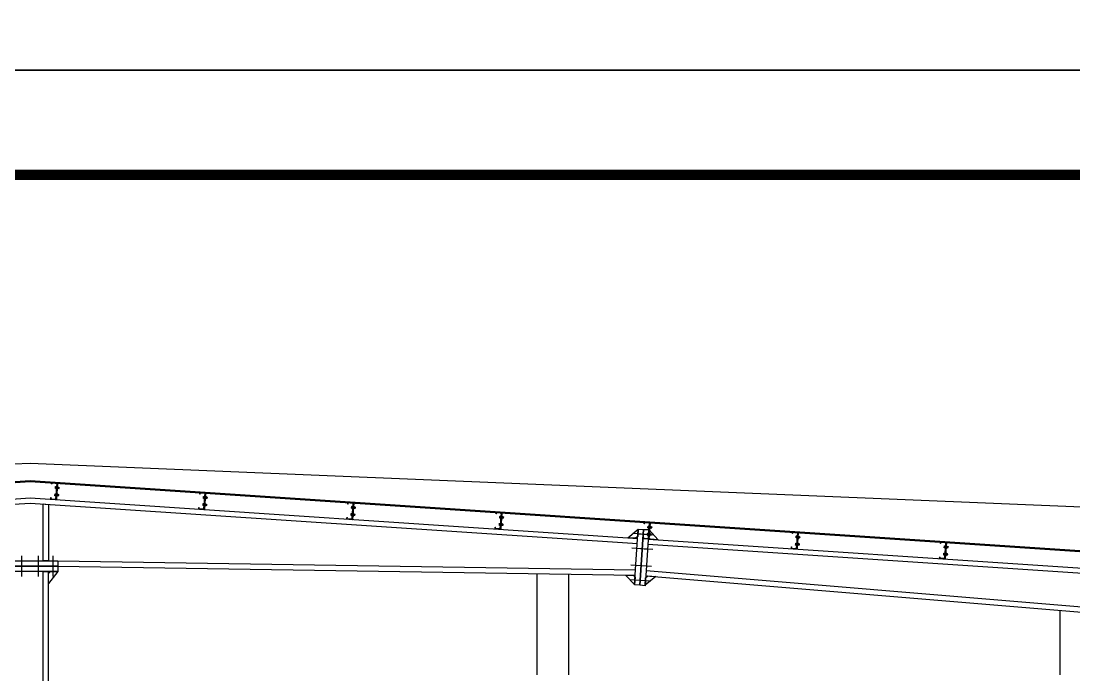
# Model space of a CAD drawing. Extents: x 3335981 to 3441081, y -1359715 to -1003315.
# Drawn here: x 3365139 to 3375208, y -1306097 to -1299845 of the extents above; entities that cross this region are included whole.
import ezdxf

# ---------------------------------------------------------------- set-up
doc = ezdxf.new("R2010")
doc.units = 0
doc.header["$LTSCALE"] = 1000
doc.header["$MEASUREMENT"] = 0
doc.linetypes.add('DASHED2', pattern=[0.375, 0.25, -0.125])
doc.layers.get('0').update_dxf_attribs({"color": 2})
for name, color, linetype in [('114', 2, 'Continuous'), ('PUB_TITLE', 4, 'Continuous'), ('XX1', 7, 'Continuous'), ('层14', 2, 'Continuous'), ('柱子', 3, 'Continuous')]:
    doc.layers.add(name, color=color, linetype=linetype)

# ---------------------------------------------------------------- blocks, each defined once
blk = doc.blocks.new('LTB')
h = blk.add_hatch()
h.set_pattern_fill('ANSI31', color=256, scale=5, angle=-87.0445, style=0)
h.set_pattern_definition([(317.955538, (32563.169, -46224.764), (5.3158, 5.8945887), [])])
h.paths.add_polyline_path([(49137, -75405), (49140, -75405), (49139, -75388, 0.414214), (49136, -75385), (49082, -75388, 0.414214), (49079, -75391), (49089, -75581, 0.414214), (49092, -75584), (49146, -75581, 0.414214), (49149, -75578), (49148, -75561), (49145, -75561), (49146, -75578), (49092, -75581), (49082, -75391), (49136, -75388)])
for p, q in [((49079, -75388), (49073, -75389)), ((49073, -75389), (49083, -75584)), ((49079, -75388), (49089, -75584)), ((49136, -75385), (49082, -75388)), ((49136, -75388), (49082, -75391)), ((49082, -75391), (49092, -75581)), ((49137, -75405), (49136, -75388)), ((49140, -75405), (49139, -75388)), ((49137, -75405), (49140, -75405)), ((49089, -75584), (49083, -75584)), ((49092, -75581), (49146, -75578)), ((49092, -75584), (49146, -75581)), ((49146, -75578), (49145, -75561)), ((49148, -75561), (49145, -75561)), ((49149, -75578), (49148, -75561))]:
    blk.add_line(p, q)
for centre, start, end in [((49082, -75391), 92.9555, 182.9555), ((49136, -75388), 2.9555, 92.9555), ((49092, -75581), 182.9555, 272.9555), ((49146, -75578), 272.9555, 2.9555)]:
    blk.add_arc(centre, 3, start, end)
at = {"layer": 'XX1', "color": 7}
for p, q in [((49052, -75440), (49051, -75442)), ((49051, -75450), (49051, -75442)), ((49053, -75452), (49051, -75450)), ((49063, -75439), (49052, -75440)), ((49063, -75451), (49053, -75452)), ((49057, -75524), (49055, -75525)), ((49056, -75534), (49055, -75525)), ((49067, -75523), (49057, -75524)), ((49063, -75455), (49062, -75436)), ((49070, -75433), (49065, -75433)), ((49070, -75439), (49065, -75439)), ((49071, -75451), (49066, -75451)), ((49071, -75457), (49066, -75457)), ((49068, -75538), (49067, -75520)), ((49074, -75517), (49069, -75517)), ((49075, -75523), (49070, -75523)), ((49073, -75435), (49073, -75430)), ((49075, -75430), (49073, -75430)), ((49074, -75454), (49073, -75435)), ((49074, -75460), (49074, -75454)), ((49077, -75460), (49074, -75460)), ((49077, -75460), (49075, -75430)), ((49077, -75454), (49076, -75435)), ((49080, -75513), (49077, -75514)), ((49077, -75519), (49077, -75514)), ((49078, -75538), (49077, -75519)), ((49081, -75543), (49080, -75513)), ((49081, -75538), (49080, -75519)), ((49092, -75432), (49084, -75432)), ((49086, -75456), (49084, -75432)), ((49093, -75456), (49086, -75456)), ((49093, -75438), (49087, -75438)), ((49093, -75450), (49088, -75450)), ((49097, -75516), (49089, -75516)), ((49090, -75540), (49089, -75516)), ((49097, -75522), (49092, -75522)), ((49096, -75453), (49095, -75434)), ((49100, -75537), (49099, -75518)), ((49057, -75536), (49056, -75534)), ((49068, -75535), (49057, -75536)), ((49075, -75535), (49070, -75535)), ((49076, -75541), (49071, -75541)), ((49078, -75544), (49078, -75538)), ((49081, -75543), (49078, -75544)), ((49098, -75540), (49090, -75540)), ((49097, -75534), (49092, -75534))]:
    blk.add_line(p, q, dxfattribs=at)
at = {"layer": 'XX1', "color": 7, "linetype": 'Continuous'}
for p, q in [((49063, -75441), (49051, -75442)), ((49063, -75450), (49051, -75450)), ((49067, -75525), (49055, -75525)), ((49067, -75533), (49056, -75534))]:
    blk.add_line(p, q, dxfattribs=at)
at = {"layer": 'XX1', "color": 7, "linetype": 'DASHED2'}
for p, q in [((49053, -75452), (49052, -75440)), ((49057, -75536), (49057, -75524))]:
    blk.add_line(p, q, dxfattribs=at)
at = {"layer": 'XX1', "color": 7}
for centre, start, end in [((49065, -75436), 92.9555, 182.9555), ((49065, -75436), 182.9555, 272.9555), ((49065, -75442), 92.9555, 182.9555), ((49066, -75448), 182.9555, 272.9555), ((49066, -75454), 92.9555, 182.9555), ((49066, -75454), 182.9555, 272.9555), ((49069, -75520), 92.9555, 182.9555), ((49069, -75520), 182.9555, 272.9555), ((49070, -75526), 92.9555, 182.9555), ((49070, -75436), 2.9555, 92.9555), ((49070, -75436), 272.9555, 2.9555), ((49071, -75442), 2.9555, 92.9555), ((49071, -75448), 272.9555, 2.9555), ((49071, -75454), 2.9555, 92.9555), ((49071, -75454), 272.9555, 2.9555), ((49075, -75519), 2.9555, 92.9555), ((49075, -75520), 272.9555, 2.9555), ((49075, -75525), 2.9555, 92.9555), ((49087, -75435), 92.9555, 182.9555), ((49087, -75435), 182.9555, 272.9555), ((49088, -75441), 92.9555, 182.9555), ((49088, -75447), 182.9555, 272.9555), ((49088, -75453), 92.9555, 182.9555), ((49088, -75453), 182.9555, 272.9555), ((49092, -75519), 92.9555, 182.9555), ((49092, -75519), 182.9555, 272.9555), ((49092, -75525), 92.9555, 182.9555), ((49092, -75434), 2.9555, 92.9555), ((49092, -75435), 272.9555, 2.9555), ((49093, -75440), 2.9555, 92.9555), ((49093, -75447), 272.9555, 2.9555), ((49093, -75452), 2.9555, 92.9555), ((49093, -75453), 272.9555, 2.9555), ((49097, -75518), 2.9555, 92.9555), ((49097, -75519), 272.9555, 2.9555), ((49097, -75524), 2.9555, 92.9555), ((49070, -75532), 182.9555, 272.9555), ((49070, -75538), 92.9555, 182.9555), ((49070, -75538), 182.9555, 272.9555), ((49075, -75532), 272.9555, 2.9555), ((49075, -75537), 2.9555, 92.9555), ((49075, -75538), 272.9555, 2.9555), ((49092, -75531), 182.9555, 272.9555), ((49093, -75537), 92.9555, 182.9555), ((49093, -75537), 182.9555, 272.9555), ((49097, -75531), 272.9555, 2.9555), ((49098, -75536), 2.9555, 92.9555), ((49098, -75537), 272.9555, 2.9555)]:
    blk.add_arc(centre, 2.7, start, end, dxfattribs=at)
blk = doc.blocks.new('GJ')
at = {"layer": '114', "color": 2, "linetype": 'ByBlock'}
for p, q in [((3240424, -1314253, 2), (3240623, -1314267, 2)), ((3240414, -1314393, 2), (3240614, -1314406, 2)), ((3234580, -1314667, 2), (3234580, -1314467, 2)), ((3234740, -1314667, 2), (3234740, -1314467, 2)), ((3234880, -1314667, 2), (3234880, -1314467, 2)), ((3240403, -1314555, 2), (3240603, -1314568, 2)), ((3240394, -1314695, 2), (3240594, -1314708, 2))]:
    blk.add_line(p, q, dxfattribs=at)
at = {"layer": '114', "color": 1}
for p, q in [((3240473, -1314257, 2), (3240573, -1314263, 2)), ((3240464, -1314396, 2), (3240564, -1314403, 2)), ((3234580, -1314617, 2), (3234580, -1314517, 2)), ((3234740, -1314617, 2), (3234740, -1314517, 2)), ((3234880, -1314617, 2), (3234880, -1314517, 2)), ((3240453, -1314558, 2), (3240553, -1314565, 2)), ((3240444, -1314698, 2), (3240544, -1314705, 2))]:
    blk.add_line(p, q, dxfattribs=at)
at = {"layer": '层14'}
for p, q in [((3234785, -1314517, 2), (3234785, -1313972, 2)), ((3234785, -1313972, 2), (3234835, -1313976, 2)), ((3234835, -1313976, 2), (3234835, -1314517, 2)), ((3240376, -1314295, 2), (3240476, -1314212, 2)), ((3240441, -1314747, 2), (3240476, -1314212, 2)), ((3240476, -1314212, 2), (3240472, -1314282, 2)), ((3240476, -1314212, 2), (3240526, -1314215, 2)), ((3240526, -1314215, 2), (3240491, -1314750, 2)), ((3240491, -1314750, 2), (3240526, -1314215, 2)), ((3240526, -1314215, 2), (3240576, -1314218, 2)), ((3240576, -1314218, 2), (3240540, -1314754, 2)), ((3240572, -1314288, 2), (3240576, -1314218, 2)), ((3240576, -1314218, 2), (3240665, -1314314, 2)), ((3240450, -1314300, 2), (3240376, -1314295, 2)), ((3240472, -1314282, 2), (3240450, -1314300, 2)), ((3240590, -1314309, 2), (3240572, -1314288, 2)), ((3240665, -1314314, 2), (3240590, -1314309, 2)), ((3234395, -1314517, 2), (3234925, -1314517, 2)), ((3234835, -1314517, 2), (3234785, -1314517, 2)), ((3234925, -1314517, 2), (3234925, -1314567, 2)), ((3234925, -1314567, 2), (3234395, -1314567, 2)), ((3234395, -1314567, 2), (3234925, -1314567, 2)), ((3234925, -1314617, 2), (3234395, -1314617, 2)), ((3234925, -1314617, 2), (3234835, -1314732, 2)), ((3234835, -1314637, 2), (3234855, -1314617, 2)), ((3234835, -1314732, 2), (3234835, -1314637, 2)), ((3234855, -1314617, 2), (3234925, -1314617, 2)), ((3234925, -1314567, 2), (3234925, -1314617, 2)), ((3240441, -1314743, 2), (3240352, -1314652, 2)), ((3240352, -1314652, 2), (3240427, -1314653, 2)), ((3240427, -1314653, 2), (3240446, -1314673, 2)), ((3240446, -1314673, 2), (3240441, -1314743, 2)), ((3240491, -1314750, 2), (3240441, -1314747, 2)), ((3240540, -1314754, 2), (3240491, -1314750, 2)), ((3240642, -1314666, 2), (3240541, -1314748, 2)), ((3240541, -1314748, 2), (3240546, -1314678, 2)), ((3240546, -1314678, 2), (3240567, -1314660, 2)), ((3240567, -1314660, 2), (3240642, -1314666, 2))]:
    blk.add_line(p, q, dxfattribs=at)
at = {"layer": '柱子'}
for p, q in [((3228850, -1314301, 2), (3234660, -1313914, 2)), ((3234660, -1313914, 2), (3240470, -1314301, 2)), ((3228854, -1314351, 2), (3234660, -1313964, 2)), ((3234660, -1313964, 2), (3240467, -1314351, 2)), ((3240570, -1314308, 2), (3249120, -1314878, 2)), ((3240567, -1314358, 2), (3249120, -1314928, 2)), ((3234925, -1314517, 2), (3240450, -1314603, 2)), ((3234785, -1316905, 2), (3234785, -1314617, 2)), ((3234785, -1314617, 2), (3234835, -1314617, 2)), ((3234835, -1316905, 2), (3234835, -1314617, 2)), ((3234925, -1314567, 2), (3240447, -1314653, 2)), ((3240550, -1314608, 2), (3249120, -1315326, 2)), ((3240547, -1314658, 2), (3249120, -1315376, 2))]:
    blk.add_line(p, q, dxfattribs=at)
at = {"xscale": -0.817250604648192, "yscale": 0.8172506046481923, "zscale": 0.8172506046481925, "rotation": 359.1589196433351}
for p in [(3275926, -1252755, 2), (3277342, -1252849, 2), (3278759, -1252944, 2), (3280176, -1253038, 2), (3281593, -1253133, 2), (3283010, -1253227, 2), (3284427, -1253322, 2)]:
    blk.add_blockref('LTB', p, dxfattribs=at)

msp = doc.modelspace()

# ---------------------------------------------------------------- linework, layer by layer
at = {"linetype": 'ByBlock', "ltscale": 0.01}
for p, q in [((3365226, -1304075), (3350346, -1304695)), ((3380106, -1304695), (3365226, -1304075)), ((3370076, -1306097), (3370076, -1305129)), ((3370376, -1306097), (3370376, -1305134)), ((3375076, -1306097), (3375076, -1305481))]:
    msp.add_line(p, q, dxfattribs=at)
at = {"linetype": 'ByBlock', "lineweight": 50, "ltscale": 0.01}
for p in [(3350727, -1305211), (3379726, -1305211)]:
    msp.add_line(p, (3365226, -1304244), dxfattribs=at)
at = {"layer": 'PUB_TITLE', "linetype": 'ByBlock'}
for points in [[(3335981, -1300315), (3441081, -1300315), (3441081, -1240915), (3335981, -1240915)], [(3335981, -1359715), (3441081, -1359715), (3441081, -1300315), (3335981, -1300315)]]:
    msp.add_lwpolyline(points, close=True, dxfattribs=at)
at = {"layer": 'PUB_TITLE', "linetype": 'ByBlock', "const_width": 100}
msp.add_lwpolyline([(3338481, -1358715), (3440081, -1358715), (3440081, -1301315), (3338481, -1301315)], close=True, dxfattribs=at)

# ---------------------------------------------------------------- block references
at = {"linetype": 'ByBlock'}
msp.add_blockref('GJ', (130566, 9510, -2), dxfattribs=at)

doc.saveas('drawing.dxf')
